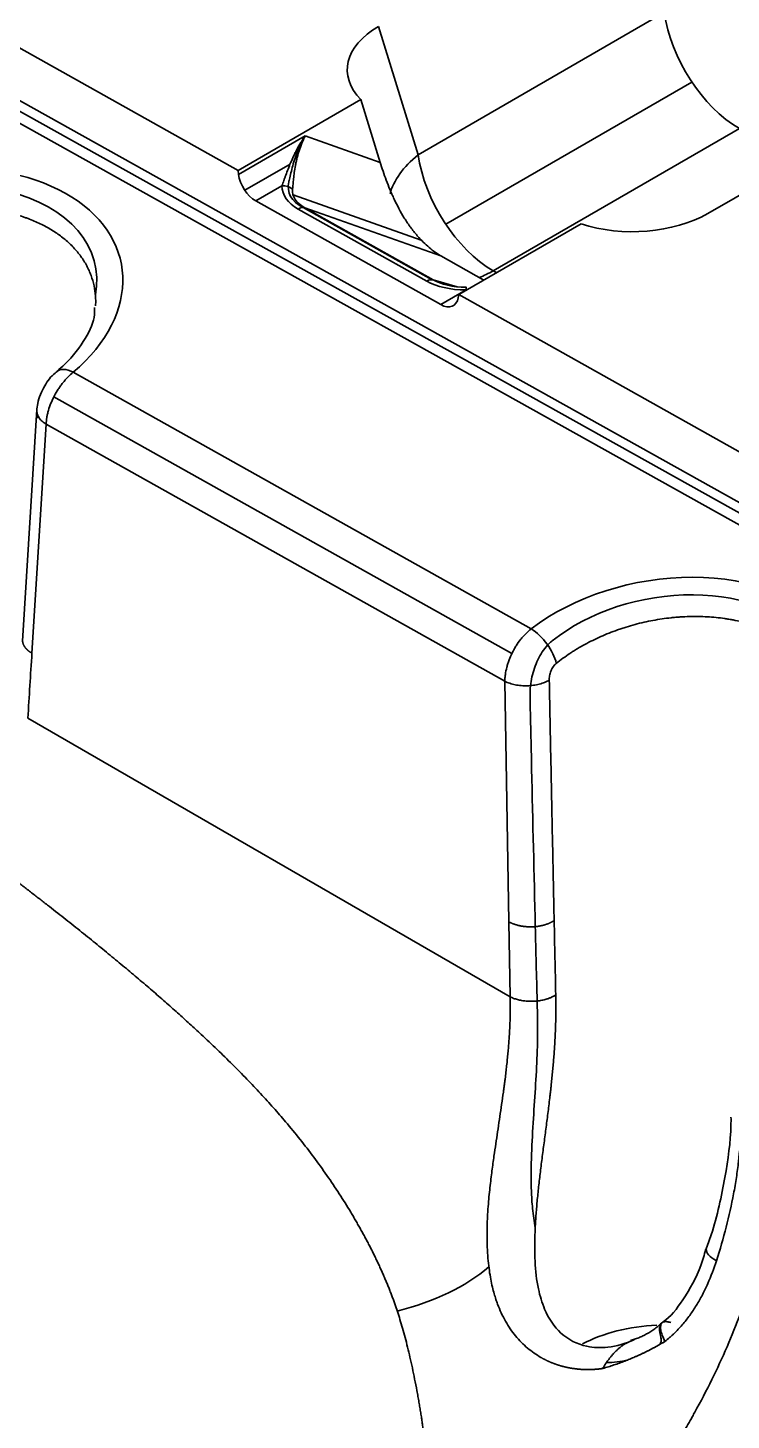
# Model space of a CAD drawing. Header units: millimetres. Extents: x 83 to 1196, y -164 to 735.
# Drawn here: x 1073.37 to 1096.21, y 46.19 to 91.41 of the extents above; entities that cross this region are included whole.
import ezdxf

# ---------------------------------------------------------------- set-up
doc = ezdxf.new("R2010")
doc.units = ezdxf.units.MM
doc.layers.add('1', color=7, linetype='Continuous', true_color=0xffffff)

msp = doc.modelspace()

# ---------------------------------------------------------------- linework, layer by layer
at = {"layer": '1', "color": 7, "linetype": 'Continuous', "lineweight": 35}
for p, q in [((1104.042, 71.768), (1046.859, 103.691)), ((1059.399, 98.445), (1080.194, 86.773)), ((1063.556, 94.027), (1103.319, 71.829)), ((1063.648, 93.588), (1102.693, 71.79)), ((1086.045, 87.287), (1094.04, 91.903)), ((1084.762, 91.452), (1086.045, 87.287)), ((1104.719, 90.726), (1095.45, 85.375)), ((1094.938, 89.643), (1086.943, 85.027)), ((1084.184, 89.077), (1080.194, 86.773)), ((1084.812, 87.038), (1084.184, 89.077)), ((1080.21, 86.649), (1082.376, 87.9)), ((1082.376, 87.9), (1084.812, 87.038)), ((1096.478, 88.134), (1088.482, 83.518)), ((1081.885, 86.981), (1080.415, 86.133)), ((1080.21, 86.649), (1080.194, 86.773)), ((1081.621, 86.281), (1080.771, 85.79)), ((1086.147, 84.515), (1081.981, 85.989)), ((1086.777, 82.419), (1080.771, 85.79)), ((1086.323, 83.179), (1082.147, 85.523)), ((1082.306, 85.573), (1086.482, 83.229)), ((1086.785, 84), (1082.361, 85.564)), ((1082.361, 85.564), (1086.537, 83.22)), ((1087.364, 82.748), (1091.336, 85.041)), ((1088.178, 83.218), (1086.785, 84)), ((1086.537, 83.22), (1087.31, 82.999)), ((1088.482, 83.518), (1088.592, 83.457)), ((1086.777, 82.419), (1087.601, 82.895)), ((1087.364, 82.748), (1087.346, 82.644)), ((1087.364, 82.748), (1109.822, 70.142)), ((1074.841, 80.222), (1089.715, 71.889)), ((1074.212, 79.424), (1089.091, 71.089)), ((1073.661, 79.01), (1073.193, 71.487)), ((1073.961, 78.533), (1073.499, 71.1)), ((1073.961, 78.533), (1088.862, 70.186)), ((1088.861, 70.186), (1088.991, 62.377)), ((1089.034, 59.939), (1073.367, 68.99)), ((1088.992, 62.377), (1089.034, 59.939)), ((1095.413, 51.723), (1095.412, 51.717))]:
    msp.add_line(p, q, dxfattribs=at)
for centre, major_axis, ratio, start_param, end_param in [((1096.478, 90.992), (1.75, -3.031), 0.57735, 4.101524, 5.497787), ((1087.352, 90.045), (3.609, 0.001), 0.559964, 2.371076, 3.640777), ((1070.254, 82.585), (6.151, 1.145), 0.666392, 5.42207, 8.49342), ((1088.482, 86.376), (3.345, 1.03), 0.561361, 2.20052, 2.809315), ((1088.482, 86.376), (1.75, -3.031), 0.57735, 4.101524, 5.497787), ((1070.372, 82.678), (5.197, 0.967), 0.666392, 6.026171, 8.518489), ((1080.776, 86.446), (-0.403, 0.691), 0.590404, 0.957046, 2.35331), ((1084.985, 86.947), (3.138, 0.882), 0.430263, 2.90449, 3.582561), ((1081.621, 85.872), (0.5, 0.01), 0.816442, 0.788942, 1.554475), ((1085.5, 87.172), (3.851, 1.082), 0.430263, 3.03037, 3.54787), ((1085.5, 86.764), (3.524, 0.754), 0.368962, 3.023393, 3.540894), ((1082.147, 85.115), (0.245, 0.436), 0.569171, 0.115237, 0.778462), ((1093.011, 86.869), (-3.5, 0.001), 0.594787, 1.072063, 2.341765), ((1086.176, 86.525), (-1.339, 2.624), 0.399869, 2.141811, 2.371029), ((1086.323, 82.771), (0.245, 0.436), 0.569171, 0.115237, 0.778462), ((1089.138, 84.722), (2.994, 1.07), 0.45927, 3.519602, 4.019881), ((1088.482, 86.376), (1.713, 3.052), 0.569171, 3.73433, 3.920055), ((1089.138, 85.13), (3.344, 1.389), 0.523926, 3.53184, 4.032119), ((1087.601, 82.486), (0.004, 0.5), 0.010258, 6.131839, 6.898702), ((1086.782, 83.075), (-0.403, 0.691), 0.590404, 2.35331, 3.749573), ((1074.964, 79.485), (0.65, -0.766), 0.494946, 2.263382, 3.145044), ((1094.033, 69.307), (6.155, 1.146), 0.666392, 0.377085, 2.217529), ((1094.151, 69.399), (5.2, 0.968), 0.666392, 0.330972, 2.244527), ((1089.838, 71.153), (0.608, -0.8), 0.459622, 0.765, 2.289032), ((1096.37, 51.417), (-0.956, 0.309), 0.297302, 0.028245, 0.941704), ((1094.122, 46.952), (4.041, 0), 0.57735, 1.651818, 2.314854)]:
    msp.add_ellipse(centre, major_axis=major_axis, ratio=ratio, start_param=start_param, end_param=end_param, dxfattribs=at)
for points, knots in [([(1081.621, 86.281), (1081.641, 86.332), (1081.662, 86.386), (1081.693, 86.473), (1081.704, 86.502), (1081.725, 86.563), (1081.736, 86.594), (1081.771, 86.688), (1081.795, 86.753), (1081.847, 86.888), (1081.874, 86.957), (1081.934, 87.099), (1081.966, 87.171), (1082.018, 87.281), (1082.036, 87.317), (1082.073, 87.39), (1082.129, 87.5), (1082.192, 87.61), (1082.258, 87.719), (1082.281, 87.755), (1082.327, 87.828), (1082.352, 87.864), (1082.376, 87.9)], [0, 0, 0, 0, 0.125, 0.125, 0.1875, 0.1875, 0.25, 0.25, 0.375, 0.375, 0.5, 0.5, 0.625, 0.625, 0.6875, 0.6875, 0.75, 0.875, 0.875, 0.9375, 0.9375, 1, 1, 1, 1]), ([(1082.376, 87.9), (1082.325, 87.814), (1082.277, 87.726), (1082.192, 87.55), (1082.154, 87.463), (1082.051, 87.2), (1081.998, 87.027), (1081.915, 86.712), (1081.884, 86.567), (1081.852, 86.432), (1081.848, 86.419), (1081.845, 86.407)], [0, 0, 0, 0, 0.160768, 0.160768, 0.321536, 0.321536, 0.643071, 0.643071, 0.964607, 0.964607, 1, 1, 1, 1]), ([(1082.376, 87.9), (1082.367, 87.88), (1082.357, 87.86), (1082.337, 87.82), (1082.309, 87.759), (1082.283, 87.698), (1082.234, 87.577), (1082.205, 87.496), (1082.166, 87.374), (1082.148, 87.313), (1082.131, 87.252), (1082.12, 87.211), (1082.115, 87.191), (1082.1, 87.131), (1082.091, 87.091), (1082.074, 87.012), (1082.066, 86.973), (1082.045, 86.857), (1082.033, 86.783), (1082.013, 86.64), (1082.006, 86.573), (1081.996, 86.476), (1081.993, 86.444), (1081.987, 86.383), (1081.984, 86.354), (1081.977, 86.269), (1081.973, 86.217), (1081.968, 86.169)], [0, 0, 0, 0, 0.03125, 0.03125, 0.0625, 0.125, 0.125, 0.25, 0.25, 0.3125, 0.34375, 0.34375, 0.375, 0.375, 0.4375, 0.4375, 0.5, 0.5, 0.625, 0.625, 0.75, 0.75, 0.8125, 0.8125, 0.875, 0.875, 1, 1, 1, 1]), ([(1084.812, 87.038), (1084.841, 86.944), (1084.872, 86.849), (1084.938, 86.655), (1084.973, 86.557), (1085.047, 86.359), (1085.087, 86.258), (1085.15, 86.105), (1085.172, 86.054), (1085.218, 85.95), (1085.241, 85.899), (1085.314, 85.742), (1085.366, 85.638), (1085.475, 85.433), (1085.533, 85.331), (1085.626, 85.181), (1085.658, 85.131), (1085.707, 85.057), (1085.724, 85.033), (1085.758, 84.984), (1085.775, 84.96), (1085.864, 84.839), (1085.938, 84.746), (1086.017, 84.657)], [0, 0, 0, 0, 0.125, 0.125, 0.25, 0.25, 0.375, 0.375, 0.4375, 0.4375, 0.5, 0.5, 0.625, 0.625, 0.75, 0.75, 0.8125, 0.8125, 0.84375, 0.84375, 0.875, 0.875, 1, 1, 1, 1]), ([(1066.783, 84.068), (1066.903, 84.163), (1067.027, 84.254), (1067.285, 84.427), (1067.551, 84.593), (1067.835, 84.743), (1068.055, 84.849), (1068.129, 84.884), (1068.243, 84.934), (1068.281, 84.951), (1068.357, 84.983), (1068.395, 84.999), (1068.587, 85.076), (1068.899, 85.19), (1069.219, 85.284), (1069.543, 85.367), (1069.707, 85.404), (1069.956, 85.451), (1070.04, 85.466), (1070.206, 85.492), (1070.29, 85.503), (1070.539, 85.534), (1070.87, 85.563), (1071.199, 85.57), (1071.445, 85.567), (1071.568, 85.563), (1071.69, 85.556), (1071.771, 85.55), (1071.812, 85.547), (1072.014, 85.53), (1072.172, 85.51), (1072.482, 85.46), (1072.633, 85.43), (1072.929, 85.358), (1073.074, 85.316), (1073.251, 85.257), (1073.286, 85.245), (1073.356, 85.22), (1073.391, 85.207), (1073.493, 85.167), (1073.56, 85.14), (1073.757, 85.053), (1074.008, 84.929), (1074.237, 84.785), (1074.4, 84.671), (1074.452, 84.631), (1074.555, 84.55), (1074.605, 84.508), (1074.749, 84.379), (1074.837, 84.29), (1075, 84.106), (1075.074, 84.01), (1075.207, 83.812), (1075.267, 83.71), (1075.332, 83.578), (1075.344, 83.551), (1075.368, 83.497), (1075.403, 83.417), (1075.433, 83.335), (1075.486, 83.171), (1075.542, 82.949), (1075.566, 82.72), (1075.572, 82.546), (1075.572, 82.488), (1075.569, 82.413), (1075.569, 82.396), (1075.568, 82.38)], [0, 0, 0, 0, 0.040588, 0.040588, 0.081175, 0.121763, 0.121763, 0.142057, 0.142057, 0.152204, 0.152204, 0.162351, 0.162351, 0.202939, 0.243526, 0.243526, 0.284114, 0.284114, 0.304408, 0.304408, 0.324702, 0.324702, 0.365289, 0.405877, 0.405877, 0.426171, 0.436318, 0.436318, 0.446465, 0.446465, 0.487053, 0.487053, 0.52764, 0.52764, 0.568228, 0.568228, 0.578375, 0.578375, 0.588522, 0.588522, 0.608816, 0.608816, 0.649403, 0.689991, 0.689991, 0.710285, 0.710285, 0.730579, 0.730579, 0.771167, 0.771167, 0.811754, 0.811754, 0.852342, 0.852342, 0.862489, 0.862489, 0.872636, 0.89293, 0.89293, 0.933517, 0.974105, 0.974105, 0.994399, 0.994399, 1, 1, 1, 1]), ([(1086.406, 84.27), (1086.469, 84.216), (1086.532, 84.166), (1086.658, 84.076), (1086.722, 84.035), (1086.785, 84)], [0, 0, 0, 0, 0.5, 0.5, 1, 1, 1, 1]), ([(1075.529, 82.324), (1075.538, 82.25), (1075.545, 81.941), (1075.268, 81.305), (1074.781, 80.669), (1074.401, 80.326), (1074.314, 80.251)], [0, 0, 0, 0, 0.120076, 0.490706, 0.889139, 1, 1, 1, 1]), ([(1074.319, 80.244), (1074.295, 80.228), (1074.131, 80.112), (1073.883, 79.764), (1073.664, 79.254), (1073.651, 78.895), (1073.666, 78.731)], [0, 0, 0, 0, 0.050527, 0.360108, 0.715236, 1, 1, 1, 1]), ([(1074.841, 80.222), (1074.782, 80.174), (1074.724, 80.122), (1074.64, 80.036), (1074.612, 80.006), (1074.571, 79.959), (1074.558, 79.943), (1074.531, 79.911), (1074.491, 79.863), (1074.453, 79.812), (1074.415, 79.76), (1074.403, 79.743), (1074.379, 79.707), (1074.367, 79.689), (1074.308, 79.599), (1074.265, 79.525), (1074.186, 79.374), (1074.15, 79.297), (1074.086, 79.139), (1074.059, 79.061), (1074.025, 78.944), (1074.015, 78.905), (1073.997, 78.828), (1073.989, 78.79), (1073.971, 78.677), (1073.963, 78.604), (1073.961, 78.533)], [0, 0, 0, 0, 0.125, 0.125, 0.1875, 0.1875, 0.21875, 0.21875, 0.25, 0.3125, 0.3125, 0.34375, 0.34375, 0.375, 0.375, 0.5, 0.5, 0.625, 0.625, 0.75, 0.75, 0.8125, 0.8125, 0.875, 0.875, 1, 1, 1, 1]), ([(1073.961, 78.533), (1073.913, 78.563), (1073.87, 78.595), (1073.795, 78.663), (1073.763, 78.698), (1073.712, 78.773), (1073.692, 78.811), (1073.668, 78.883), (1073.661, 78.915), (1073.66, 78.948)], [0, 0, 0, 0, 0.260816, 0.260816, 0.521631, 0.521631, 0.782447, 0.782447, 1, 1, 1, 1]), ([(1098.672, 70.953), (1098.573, 71.063), (1098.464, 71.166), (1098.229, 71.361), (1098.103, 71.453), (1097.9, 71.581), (1097.83, 71.622), (1097.722, 71.682), (1097.686, 71.701), (1097.611, 71.739), (1097.574, 71.758), (1097.383, 71.848), (1097.224, 71.913), (1096.896, 72.028), (1096.725, 72.078), (1096.461, 72.142), (1096.371, 72.161), (1096.234, 72.187), (1096.188, 72.196), (1096.096, 72.211), (1096.049, 72.218), (1095.816, 72.252), (1095.627, 72.271), (1095.245, 72.292), (1095.051, 72.295), (1094.757, 72.287), (1094.659, 72.282), (1094.51, 72.272), (1094.46, 72.269), (1094.361, 72.26), (1094.312, 72.255), (1094.064, 72.229), (1093.868, 72.2), (1093.478, 72.127), (1093.284, 72.083), (1092.996, 72.006), (1092.9, 71.978), (1092.757, 71.934), (1092.709, 71.919), (1092.615, 71.888), (1092.568, 71.872), (1092.335, 71.789), (1092.154, 71.717), (1091.801, 71.56), (1091.629, 71.476), (1091.378, 71.339), (1091.296, 71.292), (1091.174, 71.219), (1091.134, 71.194), (1091.054, 71.144), (1091.015, 71.118), (1090.821, 70.99), (1090.673, 70.882), (1090.532, 70.769)], [0, 0, 0, 0, 0.0625, 0.0625, 0.125, 0.125, 0.15625, 0.15625, 0.171875, 0.171875, 0.1875, 0.1875, 0.25, 0.25, 0.3125, 0.3125, 0.34375, 0.34375, 0.359375, 0.359375, 0.375, 0.375, 0.4375, 0.4375, 0.5, 0.5, 0.53125, 0.53125, 0.546875, 0.546875, 0.5625, 0.5625, 0.625, 0.625, 0.6875, 0.6875, 0.71875, 0.71875, 0.734375, 0.734375, 0.75, 0.75, 0.8125, 0.8125, 0.875, 0.875, 0.90625, 0.90625, 0.921875, 0.921875, 0.9375, 0.9375, 1, 1, 1, 1]), ([(1073.499, 71.1), (1073.494, 71.103), (1073.486, 71.108), (1073.473, 71.115), (1073.46, 71.123), (1073.448, 71.131), (1073.436, 71.139), (1073.425, 71.147), (1073.413, 71.155), (1073.402, 71.163), (1073.391, 71.172), (1073.381, 71.18), (1073.37, 71.189), (1073.36, 71.197), (1073.351, 71.206), (1073.341, 71.215), (1073.332, 71.224), (1073.323, 71.233), (1073.315, 71.242), (1073.306, 71.251), (1073.298, 71.26), (1073.291, 71.27), (1073.283, 71.279), (1073.276, 71.289), (1073.269, 71.298), (1073.263, 71.308), (1073.257, 71.317), (1073.251, 71.327), (1073.245, 71.337), (1073.24, 71.346), (1073.235, 71.356), (1073.23, 71.366), (1073.226, 71.376), (1073.222, 71.386), (1073.218, 71.395), (1073.214, 71.405), (1073.211, 71.415), (1073.208, 71.425), (1073.206, 71.435), (1073.203, 71.445), (1073.201, 71.455), (1073.2, 71.465), (1073.198, 71.475), (1073.197, 71.485), (1073.196, 71.495), (1073.196, 71.505), (1073.196, 71.515), (1073.196, 71.525), (1073.196, 71.532), (1073.196, 71.536), (1073.196, 71.537)], [0, 0, 0, 0, 0.021853, 0.043677, 0.065471, 0.087235, 0.108971, 0.130676, 0.152353, 0.174, 0.195617, 0.217205, 0.238764, 0.260293, 0.281793, 0.303264, 0.324705, 0.346116, 0.367499, 0.388852, 0.410176, 0.43147, 0.452735, 0.473971, 0.495177, 0.516354, 0.537502, 0.558621, 0.57971, 0.60077, 0.621801, 0.642802, 0.663774, 0.684717, 0.705631, 0.726516, 0.747371, 0.768197, 0.788994, 0.809762, 0.8305, 0.85121, 0.87189, 0.892541, 0.913163, 0.933756, 0.95432, 0.974854, 0.99536, 1, 1, 1, 1]), ([(1089.715, 71.889), (1089.685, 71.866), (1089.655, 71.841), (1089.596, 71.788), (1089.567, 71.761), (1089.511, 71.703), (1089.483, 71.673), (1089.442, 71.627), (1089.428, 71.611), (1089.401, 71.579), (1089.388, 71.562), (1089.323, 71.48), (1089.274, 71.41), (1089.206, 71.302), (1089.184, 71.266), (1089.153, 71.21), (1089.143, 71.191), (1089.122, 71.152), (1089.113, 71.133), (1089.064, 71.036), (1089.03, 70.958), (1088.993, 70.859), (1088.986, 70.839), (1088.972, 70.799), (1088.952, 70.739), (1088.935, 70.68), (1088.905, 70.563), (1088.889, 70.485), (1088.876, 70.389), (1088.873, 70.37), (1088.869, 70.332), (1088.864, 70.276), (1088.862, 70.221), (1088.862, 70.186)], [0, 0, 0, 0, 0.0625, 0.0625, 0.125, 0.125, 0.1875, 0.1875, 0.21875, 0.21875, 0.25, 0.25, 0.375, 0.375, 0.4375, 0.4375, 0.46875, 0.46875, 0.5, 0.5, 0.625, 0.625, 0.65625, 0.65625, 0.6875, 0.75, 0.75, 0.875, 0.875, 0.90625, 0.90625, 0.9375, 1, 1, 1, 1]), ([(1089.68, 69.729), (1089.678, 69.787), (1089.68, 69.847), (1089.694, 70.086), (1089.726, 70.281), (1089.831, 70.66), (1089.906, 70.848), (1090.049, 71.102), (1090.103, 71.183), (1090.218, 71.33), (1090.28, 71.397), (1090.365, 71.472), (1090.383, 71.488), (1090.402, 71.503)], [0, 0, 0, 0, 0.097891, 0.097891, 0.385383, 0.385383, 0.672875, 0.672875, 0.816621, 0.816621, 0.960366, 0.960366, 1, 1, 1, 1]), ([(1090.532, 70.769), (1090.522, 70.762), (1090.513, 70.753), (1090.495, 70.736), (1090.486, 70.727), (1090.469, 70.708), (1090.461, 70.698), (1090.445, 70.677), (1090.437, 70.666), (1090.415, 70.634), (1090.402, 70.611), (1090.384, 70.575), (1090.378, 70.563), (1090.367, 70.539), (1090.362, 70.527), (1090.348, 70.49), (1090.339, 70.465), (1090.325, 70.415), (1090.32, 70.39), (1090.311, 70.341), (1090.308, 70.317), (1090.305, 70.281), (1090.304, 70.269), (1090.303, 70.246), (1090.303, 70.235), (1090.304, 70.224)], [0, 0, 0, 0, 0.0625, 0.0625, 0.125, 0.125, 0.1875, 0.1875, 0.25, 0.25, 0.375, 0.375, 0.4375, 0.4375, 0.5, 0.5, 0.625, 0.625, 0.75, 0.75, 0.875, 0.875, 0.9375, 0.9375, 1, 1, 1, 1]), ([(1090.303, 70.224), (1090.258, 70.197), (1090.207, 70.173), (1090.099, 70.129), (1090.041, 70.11), (1089.919, 70.079), (1089.855, 70.067), (1089.725, 70.049), (1089.658, 70.043), (1089.524, 70.04), (1089.457, 70.042), (1089.325, 70.052), (1089.26, 70.061), (1089.135, 70.086), (1089.075, 70.102), (1088.962, 70.139), (1088.91, 70.161), (1088.862, 70.186)], [0, 0, 0, 0, 0.125, 0.125, 0.25, 0.25, 0.375, 0.375, 0.5, 0.5, 0.625, 0.625, 0.75, 0.75, 0.875, 0.875, 1, 1, 1, 1]), ([(1090.304, 70.224), (1090.311, 69.841), (1090.326, 69.078), (1090.349, 67.939), (1090.372, 66.813), (1090.395, 65.698), (1090.418, 64.595), (1090.44, 63.503), (1090.456, 62.779), (1090.463, 62.419)], [0, 0, 0, 0, 0.147352, 0.293206, 0.437561, 0.580419, 0.721777, 0.861638, 1, 1, 1, 1]), ([(1089.851, 62.22), (1089.81, 63.925), (1089.77, 65.63), (1089.714, 68.133), (1089.697, 68.931), (1089.679, 69.729)], [0, 0, 0, 0, 0.680944, 0.680944, 1, 1, 1, 1]), ([(1072.014, 64.441), (1072.113, 64.367), (1072.309, 64.22), (1072.601, 63.999), (1072.888, 63.78), (1073.173, 63.563), (1073.453, 63.348), (1073.729, 63.134), (1074.001, 62.922), (1074.27, 62.712), (1074.534, 62.504), (1074.795, 62.298), (1075.051, 62.093), (1075.304, 61.891), (1075.553, 61.69), (1075.798, 61.49), (1076.038, 61.293), (1076.275, 61.098), (1076.508, 60.904), (1076.738, 60.712), (1076.963, 60.522), (1077.184, 60.333), (1077.401, 60.147), (1077.615, 59.962), (1077.824, 59.779), (1078.029, 59.598), (1078.231, 59.419), (1078.428, 59.242), (1078.622, 59.066), (1078.812, 58.892), (1079.111, 58.615), (1079.513, 58.235), (1080.009, 57.75), (1080.479, 57.273), (1080.923, 56.804), (1081.343, 56.343), (1081.772, 55.848), (1082.21, 55.314), (1082.658, 54.734), (1083.082, 54.145), (1083.483, 53.55), (1083.764, 53.1), (1083.94, 52.804), (1084.021, 52.666), (1084.1, 52.528), (1084.177, 52.391), (1084.253, 52.254), (1084.327, 52.117), (1084.4, 51.98), (1084.471, 51.844), (1084.54, 51.708), (1084.608, 51.572), (1084.674, 51.436), (1084.738, 51.301), (1084.8, 51.166), (1084.861, 51.032), (1084.921, 50.898), (1084.978, 50.764), (1085.034, 50.631), (1085.088, 50.498), (1085.141, 50.365), (1085.191, 50.232), (1085.241, 50.1), (1085.302, 49.93), (1085.375, 49.716), (1085.458, 49.452), (1085.541, 49.17), (1085.623, 48.872), (1085.703, 48.558), (1085.782, 48.228), (1085.859, 47.883), (1085.934, 47.521), (1085.993, 47.213), (1086.039, 46.964), (1086.071, 46.78), (1086.101, 46.602), (1086.13, 46.429), (1086.155, 46.262), (1086.179, 46.099), (1086.201, 45.942), (1086.221, 45.789), (1086.239, 45.642), (1086.255, 45.5), (1086.269, 45.362), (1086.281, 45.23), (1086.291, 45.102), (1086.3, 44.98), (1086.307, 44.862), (1086.311, 44.75), (1086.316, 44.59), (1086.317, 44.385), (1086.31, 44.134), (1086.295, 43.889), (1086.272, 43.652), (1086.241, 43.42), (1086.202, 43.196), (1086.155, 42.977), (1086.1, 42.766), (1086.038, 42.561), (1085.98, 42.399), (1085.932, 42.277), (1085.897, 42.191), (1085.859, 42.104), (1085.818, 42.016), (1085.774, 41.926), (1085.728, 41.834), (1085.679, 41.741), (1085.628, 41.646), (1085.574, 41.55), (1085.517, 41.452), (1085.467, 41.37), (1085.427, 41.304), (1085.397, 41.256), (1085.368, 41.21), (1085.341, 41.166), (1085.314, 41.124), (1085.288, 41.084), (1085.263, 41.046), (1085.239, 41.01), (1085.216, 40.975), (1085.194, 40.943), (1085.174, 40.913), (1085.147, 40.874), (1085.114, 40.827), (1085.074, 40.77), (1085.035, 40.714), (1084.996, 40.657), (1084.957, 40.601), (1084.918, 40.544), (1084.879, 40.488), (1084.835, 40.423), (1084.786, 40.351), (1084.731, 40.271), (1084.676, 40.191), (1084.62, 40.112), (1084.565, 40.033), (1084.509, 39.955), (1084.453, 39.877), (1084.396, 39.799), (1084.34, 39.722), (1084.283, 39.646), (1084.198, 39.532), (1084.087, 39.386), (1083.948, 39.213), (1083.815, 39.054), (1083.686, 38.907), (1083.512, 38.718), (1083.278, 38.486), (1082.968, 38.209), (1082.628, 37.934), (1082.258, 37.662), (1081.83, 37.377), (1081.357, 37.093), (1080.848, 36.828), (1080.35, 36.605), (1079.981, 36.466), (1079.741, 36.387), (1079.629, 36.352), (1079.513, 36.317), (1079.393, 36.282), (1079.269, 36.248), (1079.142, 36.215), (1079.01, 36.183), (1078.875, 36.151), (1078.729, 36.118), (1078.562, 36.083), (1078.365, 36.045), (1078.136, 36.003), (1077.875, 35.96), (1077.62, 35.921), (1077.388, 35.889), (1077.193, 35.864), (1077.014, 35.844), (1076.852, 35.827), (1076.706, 35.813), (1076.576, 35.802), (1076.412, 35.789), (1076.212, 35.777), (1075.974, 35.767), (1075.745, 35.763), (1075.525, 35.763), (1075.292, 35.767), (1075.042, 35.778), (1074.772, 35.797), (1074.505, 35.822), (1074.24, 35.854), (1073.977, 35.891), (1073.716, 35.934), (1073.456, 35.983), (1073.199, 36.038), (1072.966, 36.091), (1072.756, 36.144), (1072.565, 36.195), (1072.368, 36.25), (1072.164, 36.309), (1071.953, 36.374), (1071.793, 36.425), (1071.683, 36.46), (1071.627, 36.479), (1071.569, 36.498), (1071.509, 36.518), (1071.446, 36.539), (1071.382, 36.561), (1071.316, 36.583), (1071.248, 36.607), (1071.177, 36.631), (1071.105, 36.657), (1071.031, 36.683), (1070.955, 36.71), (1070.877, 36.738), (1070.797, 36.767), (1070.715, 36.797), (1070.632, 36.828), (1070.575, 36.849), (1070.546, 36.86)], [0, 0, 0, 0, 0.008133, 0.016172, 0.024117, 0.031967, 0.039722, 0.047383, 0.05495, 0.062423, 0.069801, 0.077085, 0.084275, 0.091371, 0.098373, 0.105281, 0.112094, 0.118814, 0.125441, 0.131973, 0.138412, 0.144757, 0.151009, 0.157167, 0.163231, 0.169203, 0.175081, 0.180866, 0.186558, 0.192157, 0.197664, 0.213228, 0.228265, 0.242779, 0.256773, 0.270252, 0.28322, 0.299171, 0.314936, 0.330525, 0.345948, 0.361219, 0.364681, 0.36812, 0.371537, 0.374931, 0.378303, 0.381652, 0.38498, 0.388285, 0.391569, 0.394832, 0.398073, 0.401292, 0.404491, 0.407669, 0.410827, 0.413964, 0.41708, 0.420177, 0.423254, 0.426311, 0.429349, 0.432368, 0.438011, 0.443998, 0.450333, 0.457015, 0.464046, 0.471428, 0.479162, 0.487247, 0.495686, 0.499925, 0.504051, 0.508064, 0.511965, 0.515753, 0.519429, 0.522992, 0.526444, 0.529783, 0.533011, 0.536126, 0.53913, 0.542023, 0.544804, 0.547473, 0.550032, 0.552481, 0.558321, 0.564017, 0.569574, 0.574996, 0.580286, 0.58545, 0.590492, 0.595417, 0.600232, 0.604941, 0.606942, 0.608995, 0.6111, 0.613258, 0.615469, 0.617734, 0.620054, 0.622428, 0.624858, 0.627343, 0.629884, 0.631177, 0.632422, 0.633619, 0.634768, 0.635869, 0.636921, 0.637925, 0.638881, 0.639789, 0.640649, 0.64146, 0.642223, 0.643747, 0.645272, 0.646799, 0.648328, 0.649859, 0.651392, 0.652927, 0.654463, 0.656662, 0.65886, 0.661059, 0.663257, 0.665455, 0.667652, 0.66985, 0.672047, 0.674244, 0.676441, 0.678638, 0.684083, 0.689225, 0.694066, 0.698605, 0.702843, 0.711921, 0.721463, 0.731478, 0.741978, 0.752971, 0.766796, 0.779866, 0.7922, 0.803819, 0.80635, 0.80895, 0.811619, 0.814357, 0.817165, 0.820043, 0.822991, 0.826009, 0.829097, 0.832751, 0.8371, 0.842146, 0.847885, 0.854318, 0.858971, 0.863265, 0.867199, 0.870775, 0.873992, 0.876852, 0.879354, 0.88477, 0.889947, 0.894888, 0.899593, 0.904066, 0.909785, 0.915407, 0.920937, 0.92638, 0.93174, 0.937024, 0.942238, 0.947387, 0.952478, 0.956128, 0.959903, 0.963806, 0.967838, 0.972002, 0.976299, 0.977374, 0.978489, 0.979644, 0.980838, 0.982073, 0.983347, 0.984662, 0.986016, 0.98741, 0.988844, 0.990318, 0.991832, 0.993386, 0.994979, 0.996613, 0.998286, 1, 1, 1, 1]), ([(1090.463, 62.419), (1090.46, 62.417), (1090.454, 62.413), (1090.444, 62.406), (1090.434, 62.4), (1090.424, 62.394), (1090.414, 62.388), (1090.401, 62.38), (1090.384, 62.371), (1090.364, 62.36), (1090.343, 62.349), (1090.322, 62.339), (1090.3, 62.33), (1090.278, 62.32), (1090.255, 62.311), (1090.232, 62.302), (1090.208, 62.294), (1090.183, 62.286), (1090.159, 62.278), (1090.133, 62.271), (1090.108, 62.264), (1090.082, 62.257), (1090.055, 62.251), (1090.028, 62.245), (1090.001, 62.24), (1089.974, 62.235), (1089.946, 62.231), (1089.918, 62.227), (1089.889, 62.224), (1089.861, 62.221), (1089.832, 62.218), (1089.803, 62.216), (1089.774, 62.214), (1089.744, 62.213), (1089.715, 62.213), (1089.685, 62.213), (1089.656, 62.213), (1089.626, 62.214), (1089.596, 62.215), (1089.566, 62.217), (1089.537, 62.22), (1089.507, 62.223), (1089.477, 62.226), (1089.448, 62.23), (1089.418, 62.234), (1089.389, 62.24), (1089.36, 62.245), (1089.331, 62.251), (1089.303, 62.258), (1089.275, 62.265), (1089.247, 62.273), (1089.219, 62.281), (1089.192, 62.289), (1089.165, 62.299), (1089.139, 62.308), (1089.113, 62.318), (1089.088, 62.329), (1089.063, 62.34), (1089.039, 62.352), (1089.015, 62.364), (1089, 62.373), (1088.992, 62.377)], [0, 0, 0, 0, 0.008995, 0.017961, 0.026896, 0.035801, 0.044677, 0.053523, 0.070035, 0.086599, 0.103214, 0.11988, 0.136597, 0.153366, 0.170186, 0.187057, 0.20398, 0.220954, 0.23798, 0.255057, 0.272186, 0.289366, 0.306598, 0.323882, 0.341218, 0.358605, 0.376044, 0.393534, 0.411077, 0.428671, 0.446318, 0.464016, 0.481766, 0.499568, 0.517423, 0.535329, 0.553288, 0.571298, 0.589361, 0.607476, 0.625643, 0.643863, 0.662134, 0.680459, 0.698835, 0.717264, 0.735745, 0.754279, 0.772865, 0.791503, 0.810194, 0.828938, 0.847734, 0.866583, 0.885485, 0.904439, 0.923445, 0.942505, 0.961617, 0.980782, 1, 1, 1, 1]), ([(1089.034, 59.939), (1089.035, 59.909), (1089.036, 59.848), (1089.037, 59.757), (1089.038, 59.666), (1089.037, 59.574), (1089.037, 59.481), (1089.035, 59.387), (1089.033, 59.293), (1089.031, 59.198), (1089.027, 59.103), (1089.023, 59.007), (1089.019, 58.91), (1089.014, 58.813), (1089.008, 58.715), (1089.002, 58.616), (1088.995, 58.517), (1088.988, 58.417), (1088.98, 58.317), (1088.971, 58.216), (1088.962, 58.114), (1088.952, 58.012), (1088.942, 57.909), (1088.932, 57.806), (1088.92, 57.702), (1088.909, 57.597), (1088.897, 57.491), (1088.884, 57.386), (1088.871, 57.279), (1088.857, 57.172), (1088.843, 57.064), (1088.829, 56.956), (1088.801, 56.751), (1088.758, 56.45), (1088.7, 56.053), (1088.641, 55.658), (1088.582, 55.266), (1088.532, 54.93), (1088.491, 54.646), (1088.458, 54.407), (1088.425, 54.152), (1088.392, 53.879), (1088.36, 53.59), (1088.331, 53.284), (1088.304, 52.925), (1088.285, 52.529), (1088.28, 52.112), (1088.291, 51.727), (1088.316, 51.376), (1088.354, 51.059), (1088.401, 50.775), (1088.454, 50.525), (1088.51, 50.308), (1088.567, 50.123), (1088.641, 49.912), (1088.742, 49.672), (1088.88, 49.402), (1089.035, 49.153), (1089.207, 48.924), (1089.394, 48.717), (1089.594, 48.531), (1089.805, 48.369), (1089.961, 48.27), (1090.051, 48.218), (1090.074, 48.206), (1090.097, 48.193), (1090.12, 48.181), (1090.143, 48.169), (1090.167, 48.157), (1090.19, 48.145), (1090.214, 48.134), (1090.237, 48.123), (1090.261, 48.111), (1090.285, 48.101), (1090.31, 48.09), (1090.334, 48.079), (1090.358, 48.069), (1090.383, 48.059), (1090.408, 48.049), (1090.432, 48.039), (1090.457, 48.03), (1090.483, 48.021), (1090.508, 48.012), (1090.533, 48.003), (1090.559, 47.994), (1090.584, 47.986), (1090.61, 47.978), (1090.636, 47.97), (1090.662, 47.962), (1090.688, 47.954), (1090.714, 47.947), (1090.74, 47.94), (1090.767, 47.933), (1090.793, 47.927), (1090.82, 47.92), (1090.847, 47.914), (1090.874, 47.908), (1090.901, 47.902), (1090.928, 47.897), (1090.955, 47.892), (1090.982, 47.886), (1091.009, 47.882), (1091.037, 47.877), (1091.064, 47.873), (1091.092, 47.869), (1091.12, 47.865), (1091.147, 47.861), (1091.175, 47.858), (1091.203, 47.855), (1091.231, 47.852), (1091.259, 47.849), (1091.288, 47.847), (1091.316, 47.844), (1091.344, 47.842), (1091.372, 47.841), (1091.401, 47.839), (1091.429, 47.838), (1091.458, 47.837), (1091.487, 47.836), (1091.515, 47.836), (1091.544, 47.836), (1091.573, 47.836), (1091.602, 47.836), (1091.631, 47.836), (1091.66, 47.837), (1091.689, 47.838), (1091.718, 47.839), (1091.747, 47.841), (1091.776, 47.843), (1091.805, 47.845), (1091.834, 47.847), (1091.863, 47.849), (1091.893, 47.852), (1091.922, 47.855), (1091.951, 47.858), (1091.98, 47.862), (1092.01, 47.865), (1092.029, 47.868), (1092.039, 47.869)], [0, 0, 0, 0, 0.006767, 0.013551, 0.020354, 0.027174, 0.034013, 0.04087, 0.047745, 0.054638, 0.06155, 0.068481, 0.07543, 0.082397, 0.089384, 0.096389, 0.103413, 0.110457, 0.117519, 0.124601, 0.131703, 0.138824, 0.145964, 0.153125, 0.160306, 0.167507, 0.174728, 0.18197, 0.189233, 0.196517, 0.203822, 0.211147, 0.218494, 0.245189, 0.271526, 0.29751, 0.323142, 0.34842, 0.362788, 0.378171, 0.394578, 0.412022, 0.430511, 0.450052, 0.470658, 0.499385, 0.526317, 0.55142, 0.574671, 0.596057, 0.615548, 0.63311, 0.648714, 0.662337, 0.673958, 0.696377, 0.718507, 0.740332, 0.761841, 0.783011, 0.80382, 0.824252, 0.844289, 0.846282, 0.848278, 0.850277, 0.852278, 0.854282, 0.856289, 0.858298, 0.86031, 0.862324, 0.864341, 0.86636, 0.868382, 0.870406, 0.872432, 0.874461, 0.876493, 0.878527, 0.880563, 0.882602, 0.884643, 0.886686, 0.888732, 0.89078, 0.89283, 0.894882, 0.896937, 0.898994, 0.901053, 0.903115, 0.905178, 0.907244, 0.909312, 0.911382, 0.913454, 0.915529, 0.917605, 0.919683, 0.921764, 0.923846, 0.925931, 0.928017, 0.930106, 0.932196, 0.934288, 0.936382, 0.938478, 0.940576, 0.942676, 0.944777, 0.94688, 0.948985, 0.951092, 0.9532, 0.95531, 0.957422, 0.959535, 0.96165, 0.963767, 0.965885, 0.968005, 0.970127, 0.972251, 0.974376, 0.976502, 0.978631, 0.980761, 0.982892, 0.985025, 0.98716, 0.989296, 0.991434, 0.993573, 0.995714, 0.997856, 1, 1, 1, 1]), ([(1089.906, 59.805), (1089.907, 59.78), (1089.908, 59.755), (1089.923, 59.405), (1089.928, 59.069), (1089.921, 58.376), (1089.909, 58.02), (1089.874, 57.297), (1089.851, 56.93), (1089.802, 56.181), (1089.776, 55.798), (1089.733, 55.021), (1089.717, 54.631), (1089.713, 54.045), (1089.716, 53.849), (1089.73, 53.456), (1089.742, 53.259), (1089.782, 52.853), (1089.81, 52.644), (1089.849, 52.439)], [0, 0, 0, 0, 0.011625, 0.011625, 0.162569, 0.162569, 0.313513, 0.313513, 0.464457, 0.464457, 0.615401, 0.615401, 0.766344, 0.766344, 0.841816, 0.841816, 0.917288, 0.917288, 1, 1, 1, 1]), ([(1090.515, 60.003), (1090.516, 59.969), (1090.517, 59.9), (1090.518, 59.797), (1090.519, 59.694), (1090.519, 59.591), (1090.519, 59.488), (1090.518, 59.384), (1090.516, 59.28), (1090.514, 59.176), (1090.511, 59.071), (1090.508, 58.967), (1090.504, 58.862), (1090.5, 58.757), (1090.495, 58.652), (1090.489, 58.547), (1090.483, 58.441), (1090.477, 58.335), (1090.47, 58.229), (1090.463, 58.123), (1090.455, 58.016), (1090.446, 57.909), (1090.437, 57.802), (1090.428, 57.695), (1090.419, 57.588), (1090.409, 57.48), (1090.398, 57.372), (1090.387, 57.264), (1090.376, 57.155), (1090.365, 57.046), (1090.353, 56.937), (1090.34, 56.828), (1090.313, 56.588), (1090.268, 56.216), (1090.203, 55.71), (1090.136, 55.202), (1090.081, 54.779), (1090.038, 54.444), (1090.008, 54.197), (1089.98, 53.954), (1089.953, 53.713), (1089.928, 53.475), (1089.905, 53.241), (1089.885, 53.009), (1089.862, 52.7), (1089.841, 52.319), (1089.83, 51.87), (1089.835, 51.548), (1089.843, 51.377), (1089.844, 51.348)], [0, 0, 0, 0, 0.013211, 0.026397, 0.03956, 0.052699, 0.065817, 0.078914, 0.09199, 0.105046, 0.118084, 0.131103, 0.144106, 0.157091, 0.170062, 0.183017, 0.195958, 0.208887, 0.221802, 0.234706, 0.247599, 0.260481, 0.273355, 0.286219, 0.299076, 0.311926, 0.324769, 0.337607, 0.35044, 0.363268, 0.376094, 0.388917, 0.401737, 0.460424, 0.518529, 0.576133, 0.633317, 0.661121, 0.688482, 0.715411, 0.741918, 0.768017, 0.793719, 0.819038, 0.843989, 0.894611, 0.943418, 0.99055, 1, 1, 1, 1]), ([(1096.207, 56.031), (1096.208, 55.944), (1096.207, 55.319), (1096.027, 54.064), (1095.735, 52.682), (1095.454, 51.886), (1095.393, 51.724)], [0, 0, 0, 0, 0.066139, 0.469621, 0.892423, 1, 1, 1, 1]), ([(1096.525, 55.612), (1096.515, 55.28), (1096.49, 54.94), (1096.432, 54.423), (1096.409, 54.249), (1096.356, 53.897), (1096.325, 53.72), (1096.225, 53.184), (1096.144, 52.824), (1095.958, 52.1), (1095.852, 51.735), (1095.733, 51.368)], [0, 0, 0, 0, 0.25, 0.25, 0.375, 0.375, 0.5, 0.5, 0.75, 0.75, 1, 1, 1, 1]), ([(1076.268, 33.247), (1076.328, 33.241), (1076.39, 33.235), (1076.513, 33.225), (1076.575, 33.221), (1076.761, 33.21), (1076.886, 33.206), (1077.263, 33.202), (1077.517, 33.21), (1078.031, 33.248), (1078.29, 33.277), (1078.814, 33.354), (1079.344, 33.451), (1080.152, 33.652), (1080.701, 33.824), (1081.047, 33.943), (1081.116, 33.968), (1081.255, 34.018), (1081.325, 34.043), (1081.534, 34.122), (1081.673, 34.176), (1082.091, 34.345), (1082.649, 34.587), (1083.488, 34.999), (1084.328, 35.459), (1085.168, 35.966), (1085.73, 36.336), (1086.151, 36.626), (1086.292, 36.725), (1086.573, 36.927), (1086.713, 37.029), (1087.131, 37.342), (1087.685, 37.772), (1088.503, 38.456), (1089.308, 39.181), (1089.836, 39.691), (1090.36, 40.216), (1090.62, 40.485), (1091.134, 41.039), (1091.389, 41.323), (1091.705, 41.688), (1091.768, 41.762), (1091.893, 41.91), (1091.956, 41.985), (1092.143, 42.21), (1092.266, 42.361), (1092.632, 42.82), (1092.87, 43.13), (1093.335, 43.762), (1093.561, 44.084), (1094.003, 44.739), (1094.217, 45.072), (1094.53, 45.581), (1094.632, 45.752), (1094.783, 46.011), (1094.858, 46.141), (1094.932, 46.272), (1094.981, 46.36), (1095.006, 46.404), (1095.419, 47.151), (1095.769, 47.861), (1096.234, 48.934), (1096.379, 49.293), (1096.649, 50.015), (1096.774, 50.377), (1096.945, 50.923), (1096.999, 51.106), (1097.063, 51.334), (1097.076, 51.38), (1097.101, 51.472), (1097.138, 51.608), (1097.173, 51.745), (1097.285, 52.197), (1097.438, 52.912), (1097.538, 53.608), (1097.61, 54.295), (1097.632, 54.634), (1097.639, 54.967)], [0, 0, 0, 0, 0.007812, 0.007812, 0.015625, 0.015625, 0.03125, 0.03125, 0.0625, 0.0625, 0.09375, 0.09375, 0.125, 0.15625, 0.1875, 0.1875, 0.195312, 0.195312, 0.203125, 0.203125, 0.21875, 0.21875, 0.25, 0.28125, 0.3125, 0.34375, 0.375, 0.375, 0.390625, 0.390625, 0.40625, 0.40625, 0.4375, 0.46875, 0.5, 0.53125, 0.53125, 0.5625, 0.5625, 0.59375, 0.59375, 0.601562, 0.601562, 0.609375, 0.609375, 0.625, 0.625, 0.65625, 0.65625, 0.6875, 0.6875, 0.71875, 0.71875, 0.734375, 0.734375, 0.742187, 0.746094, 0.746094, 0.75, 0.75, 0.8125, 0.8125, 0.84375, 0.84375, 0.875, 0.875, 0.890625, 0.890625, 0.894531, 0.894531, 0.898437, 0.90625, 0.90625, 0.9375, 0.96875, 0.96875, 1, 1, 1, 1]), ([(1095.382, 51.732), (1095.341, 51.557), (1095.175, 50.979), (1094.715, 50.172), (1094.243, 49.531), (1093.987, 49.378), (1093.981, 49.374)], [0, 0, 0, 0, 0.190148, 0.638848, 0.991837, 1, 1, 1, 1]), ([(1093.061, 48.802), (1092.775, 48.673), (1092.264, 48.531), (1091.412, 48.555), (1090.643, 48.949), (1090.169, 49.663), (1089.922, 50.495), (1089.856, 51.037), (1089.844, 51.351)], [0, 0, 0, 0, 0.175792, 0.31894, 0.522488, 0.717182, 0.846158, 1, 1, 1, 1]), ([(1094.062, 48.752), (1094.113, 48.791), (1094.163, 48.832), (1094.237, 48.895), (1094.261, 48.917), (1094.309, 48.96), (1094.333, 48.982), (1094.45, 49.094), (1094.539, 49.188), (1094.708, 49.385), (1094.789, 49.487), (1094.942, 49.699), (1095.015, 49.809), (1095.118, 49.978), (1095.152, 50.035), (1095.217, 50.15), (1095.248, 50.208), (1095.309, 50.326), (1095.339, 50.385), (1095.396, 50.505), (1095.424, 50.565), (1095.559, 50.868), (1095.652, 51.116), (1095.733, 51.368)], [0, 0, 0, 0, 0.0625, 0.0625, 0.09375, 0.09375, 0.125, 0.125, 0.25, 0.25, 0.375, 0.375, 0.5, 0.5, 0.5625, 0.5625, 0.625, 0.625, 0.6875, 0.6875, 0.75, 0.75, 1, 1, 1, 1]), ([(1094.252, 49.367), (1094.251, 49.366), (1094.249, 49.366), (1094.231, 49.367), (1094.219, 49.372), (1094.194, 49.378), (1094.182, 49.38), (1094.147, 49.387), (1094.125, 49.39), (1094.063, 49.394), (1094.027, 49.389), (1093.937, 49.35), (1093.901, 49.294), (1093.886, 49.17), (1093.887, 49.122), (1093.901, 49.014), (1093.913, 48.955), (1093.932, 48.854), (1093.939, 48.819), (1093.938, 48.761), (1093.936, 48.74), (1093.923, 48.702), (1093.913, 48.684), (1093.896, 48.662), (1093.891, 48.657), (1093.887, 48.651)], [0, 0, 0, 0, 0.002816, 0.002816, 0.037959, 0.037959, 0.073101, 0.073101, 0.143387, 0.143387, 0.283958, 0.283958, 0.5651, 0.5651, 0.705671, 0.705671, 0.846242, 0.846242, 0.916528, 0.916528, 0.951671, 0.951671, 0.986814, 0.986814, 1, 1, 1, 1]), ([(1093.982, 49.371), (1093.978, 49.369), (1093.975, 49.365), (1093.948, 49.34), (1093.933, 49.308), (1093.917, 49.229), (1093.917, 49.182), (1093.933, 49.076), (1093.949, 49.017), (1093.995, 48.889), (1094.025, 48.822), (1094.062, 48.752)], [0, 0, 0, 0, 0.03469, 0.03469, 0.276017, 0.276017, 0.517345, 0.517345, 0.758672, 0.758672, 1, 1, 1, 1]), ([(1094.062, 48.752), (1094.05, 48.745), (1094.027, 48.73), (1093.992, 48.709), (1093.957, 48.688), (1093.922, 48.668), (1093.886, 48.647), (1093.851, 48.626), (1093.815, 48.606), (1093.778, 48.586), (1093.742, 48.566), (1093.705, 48.546), (1093.669, 48.526), (1093.632, 48.506), (1093.594, 48.487), (1093.557, 48.467), (1093.519, 48.448), (1093.481, 48.429), (1093.443, 48.41), (1093.404, 48.391), (1093.366, 48.373), (1093.327, 48.354), (1093.288, 48.336), (1093.249, 48.318), (1093.209, 48.3), (1093.169, 48.282), (1093.129, 48.264), (1093.075, 48.24), (1093.007, 48.211), (1092.924, 48.177), (1092.84, 48.143), (1092.755, 48.11), (1092.669, 48.077), (1092.582, 48.045), (1092.494, 48.014), (1092.405, 47.984), (1092.315, 47.954), (1092.224, 47.925), (1092.132, 47.897), (1092.07, 47.879), (1092.039, 47.869)], [0, 0, 0, 0, 0.018301, 0.036658, 0.055071, 0.07354, 0.092065, 0.110648, 0.129288, 0.147985, 0.166742, 0.185556, 0.20443, 0.223364, 0.242357, 0.26141, 0.280524, 0.299699, 0.318935, 0.338234, 0.357594, 0.377017, 0.396503, 0.416052, 0.435665, 0.455343, 0.475085, 0.494892, 0.535255, 0.57592, 0.616892, 0.658173, 0.699768, 0.74168, 0.783913, 0.826469, 0.869353, 0.912567, 0.956115, 1, 1, 1, 1]), ([(1092.937, 48.75), (1092.934, 48.749), (1092.922, 48.745), (1092.901, 48.737), (1092.873, 48.725), (1092.844, 48.712), (1092.822, 48.701), (1092.806, 48.692), (1092.796, 48.686), (1092.782, 48.679), (1092.766, 48.669), (1092.748, 48.658), (1092.726, 48.645), (1092.703, 48.629), (1092.677, 48.611), (1092.648, 48.59), (1092.618, 48.566), (1092.585, 48.54), (1092.55, 48.51), (1092.514, 48.476), (1092.475, 48.439), (1092.435, 48.399), (1092.397, 48.359), (1092.363, 48.321), (1092.333, 48.286), (1092.304, 48.252), (1092.276, 48.218), (1092.249, 48.184), (1092.224, 48.15), (1092.199, 48.117), (1092.176, 48.084), (1092.153, 48.051), (1092.132, 48.02), (1092.111, 47.988), (1092.092, 47.958), (1092.073, 47.928), (1092.056, 47.898), (1092.045, 47.879), (1092.039, 47.869)], [0, 0, 0, 0, 0.009825, 0.037898, 0.066461, 0.09552, 0.125078, 0.133034, 0.143614, 0.15682, 0.172653, 0.191111, 0.21219, 0.235884, 0.26218, 0.291062, 0.322509, 0.35649, 0.392969, 0.431903, 0.473237, 0.51691, 0.562855, 0.597504, 0.631385, 0.664489, 0.696811, 0.728345, 0.759086, 0.789032, 0.818181, 0.846534, 0.874089, 0.90085, 0.926817, 0.951996, 0.976388, 1, 1, 1, 1]), ([(1092.864, 48.153), (1092.747, 48.122), (1092.629, 48.1), (1092.395, 48.071), (1092.278, 48.064), (1092.163, 48.066)], [0, 0, 0, 0, 0.500148, 0.500148, 1, 1, 1, 1])]:
    msp.add_open_spline(points, degree=3, knots=knots, dxfattribs=at)
for points, degree in [([(1073.367, 68.99), (1073.411, 69.693), (1073.456, 70.396), (1073.5, 71.099)], 3), ([(1090.463, 62.419), (1090.48, 61.614), (1090.497, 60.808), (1090.515, 60.003)], 3), ([(1089.91, 59.805), (1089.89, 60.61), (1089.87, 61.415), (1089.851, 62.22)], 3), ([(1085.368, 49.736), (1086.587, 50.043), (1087.579, 50.52), (1088.341, 51.167)], 3), ([(1093.983, 49.372), (1093.513, 48.931), (1092.941, 48.78)], 2)]:
    msp.add_open_spline(points, degree=degree, dxfattribs=at)
msp.add_rational_spline([(1090.515, 60.003), (1090.14, 59.752), (1089.513, 59.695), (1089.034, 59.939)], [1.41022899156, 1.02299671808, 0.909907977924, 1.07096277109], degree=3, dxfattribs=at)

doc.saveas('drawing.dxf')
